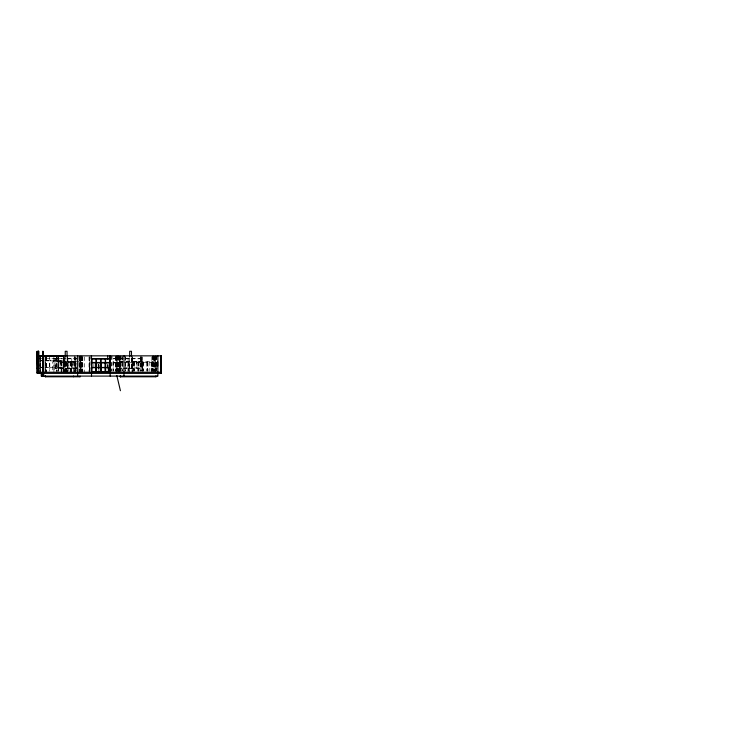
<?xml version="1.0" encoding="UTF-8"?>
<svg xmlns="http://www.w3.org/2000/svg" width="742" height="742" viewBox="0 0 742 742"><rect width="100%" height="100%" fill="white"/><g stroke="black" fill="none" stroke-linecap="round" stroke-linejoin="round"><path stroke-width="0.56" stroke-dasharray="3.71 2.78" d="M64.062 372.224L64.062 362.671M98.909 364.582L98.909 370.045L99.029 364.266M77.075 368.588L55.223 368.588L77.094 368.134M121.883 368.588L119.666 368.134L141.518 368.134L122.996 368.588M131.492 368.588L131.501 358.572M38.751 368.588L40.346 368.134M117.032 358.525L113.155 358.525L113.164 371.158M38.565 358.572L44.27 358.572M45.373 358.572L65.259 358.572M67.058 358.572L77.094 358.572M80.581 358.572L82.668 358.572L82.668 371.093L82.622 356.939M118.952 358.572L141.518 358.572L141.499 368.588M39.78 358.803L40.569 358.803M67.299 358.803L76.862 358.803M124.146 358.803L119.898 358.803L119.898 361.53L124.146 361.53M125.203 358.803L129.451 358.803L129.451 361.53L125.203 361.53M75.73 358.896L76.278 358.896M80.461 358.896L80.971 358.896M122.105 358.896L122.653 358.896M40.485 360.621L43.899 360.621M45.253 360.621L49.584 360.621L49.584 357.208M58.683 357.208L58.683 360.621L54.129 360.621L54.138 356.067M63.691 360.621L64.164 360.621M40.476 360.853L43.889 360.853M45.253 360.853L49.584 360.853L49.584 367.225L45.253 367.225M58.683 360.853L54.129 360.853L54.138 367.225L58.683 367.225L58.683 360.853L58.683 367.225M63.691 360.853L64.164 360.853M39.78 361.53L40.569 361.53M67.299 361.53L76.862 361.53M39.78 361.762L40.578 361.762M80.702 361.762L52.701 361.762L52.701 371.185M119.666 361.762L157.731 361.762M39.78 361.985L40.569 361.985M60.473 361.985L65.027 361.985L65.027 367.902L60.473 367.902M67.299 361.985L72.085 361.985L72.085 367.902L67.299 367.902M72.308 361.985L75.721 361.985M122.764 361.985L119.898 361.985L119.898 367.902L122.764 367.902M124.897 361.985L129.451 361.985L129.451 367.902L124.897 367.902M136.732 361.985L141.286 361.985L141.286 367.902L136.732 367.902M155.273 361.985L155.913 361.985M61.029 362.671L76.055 362.671L76.055 372.224M113.155 362.625L117.032 362.625M118.117 362.671L118.701 362.671M121.113 362.671L122.801 362.671M123.645 362.671L155.978 362.671M113.341 362.986L116.884 362.986M39.78 364.981L40.578 364.981M55.325 364.981L55.418 365.602M129.535 364.981L129.618 365.602M39.78 365.583L40.578 365.602M40.476 367.225L43.899 367.225M63.701 367.225L64.164 367.225M76.259 367.225L75.619 367.225L75.684 371.269M89.513 367.327L90.06 367.327M40.476 367.448L43.889 367.448M45.253 367.448L49.584 367.448L49.584 370.861M58.683 370.861L58.683 367.448L54.129 367.448L54.138 370.861M75.619 367.448L76.259 367.448M89.513 367.55L90.07 367.55M39.78 367.902L40.569 367.902M72.308 367.902L76.862 367.902M155.273 367.902L155.913 367.902M39.78 368.134L40.578 368.134M89.513 368.217L90.07 368.217M155.273 368.134L155.913 368.134M75.619 368.357L76.259 368.357M89.513 368.44L90.07 368.44M155.495 368.134L157.508 368.588M156.692 355.845L156.701 371.139M156.33 365.695L156.367 371.139M156.154 355.845L156.145 371.139M155.922 355.845L155.978 371.167M155.876 355.845L155.876 372.224M155.681 355.845L155.727 371.167M155.542 356.754L155.597 371.139M155.366 356.939L155.366 371.139M155.263 355.845L155.245 371.139M154.855 355.845L154.855 371.139M154.753 356.939L154.735 371.139M154.549 356.939L154.54 371.139M154.086 356.939L154.086 371.139M154.011 355.845L154.03 372.224M153.789 355.845L153.891 371.139M153.65 355.845L153.631 371.139M153.548 356.939L153.548 371.139M153.399 355.845L153.418 371.139M152.574 355.845L152.574 371.139M152.379 355.845L152.398 371.139L152.314 362.671M152.11 361.762L152.11 371.185M152.054 361.762L152.054 371.167M151.869 356.939L151.887 372.224M151.563 361.762L151.563 371.185M151.34 362.671L151.349 371.167M149.828 361.762L149.838 371.185M147.927 362.671L147.936 371.167M147.649 361.762L147.649 371.185M147.101 361.762L147.101 371.185M146.888 362.671L146.879 371.167M143.475 362.671L143.466 371.167M143.187 361.762L143.187 371.185M142.64 371.185L142.64 361.762L142.585 371.167M142.418 362.671L142.427 371.167M142.13 356.939L142.121 371.139M142 356.939L141.982 371.139M141.082 356.939L141.082 371.139L141.073 355.845M140.563 356.939L140.581 371.139M140.396 356.754L140.386 371.139M139.004 362.671L139.014 371.167M138.68 361.762L138.68 371.185M138.133 361.762L138.133 371.185M137.919 362.671L137.91 371.167M136.732 361.762L136.732 368.134M134.506 362.671L134.497 371.167M134.163 361.762L134.219 371.185M133.671 361.762L133.671 371.185M133.616 361.762L133.616 371.167M133.161 362.671L133.161 371.167M132.651 356.939L132.651 371.139M132.54 358.024L132.54 372.224M132.159 355.845L132.159 371.139M132.085 358.024L132.085 371.139M131.482 357.904L131.492 371.315M129.665 357.904L129.665 372.224M129.071 361.762L129.08 371.185M128.978 361.762L128.978 371.167M128.487 361.762L128.487 371.185M128.106 358.572L128.106 371.093M127.976 362.671L127.967 372.224M125.407 356.939L125.407 371.139M125.277 355.845L125.277 371.139M122.254 355.845L122.254 371.139L122.105 355.845M120.992 355.845L121.002 372.224M120.798 355.845L120.807 371.139M120.658 356.939L120.658 371.139M120.473 355.845L120.454 371.139M119.666 358.572L119.657 368.588M119.499 356.939L119.545 372.224M119.406 355.845L119.341 372.224M119.267 356.939L119.184 371.139M119.119 355.845L119.119 372.224M118.97 355.845L118.943 371.139M118.72 355.845L118.701 372.224M118.646 355.845L118.655 372.224M118.368 355.845L118.442 372.224M118.303 356.939L118.256 371.139M118.071 355.845L118.117 372.224M117.932 355.845L117.932 371.139M117.783 355.845L117.83 371.139M117.635 355.845L117.607 371.139L117.57 356.939M117.153 355.845L117.153 371.139M116.717 362.986L116.717 372.224M116.531 356.939L116.513 372.224M116.448 355.845L116.448 372.224M116.336 355.845L116.318 371.139M116.142 355.845L116.104 372.224M116.03 356.939L115.965 371.139M115.761 356.939L115.761 371.139M115.548 355.845L115.548 371.139M113.387 362.625L113.387 371.074M111.968 355.845L111.884 371.139M111.782 355.845L111.782 371.139M108.517 368.44L108.508 370.518M108.434 368.44L108.434 371.557M108.249 364.582L108.249 372.224M108.128 368.394L108.128 370.499M107.729 364.582L107.701 370.045M107.544 364.452L107.544 372.224M98.816 369.395L98.816 372.224M98.584 364.266L98.593 370.499M98.454 364.582L98.445 370.045M98.259 364.452L98.361 370.499M98.129 364.266L98.25 370.008M93.9 364.266L93.882 370.045M89.912 372.234L89.93 356.939L89.81 372.234M89.708 356.939L89.754 372.234M89.532 356.939L89.596 372.234M89.355 356.939L89.383 372.224M89.031 356.939L89.031 372.224M84.365 356.939L84.365 372.224M82.807 356.939L82.807 371.139M82.473 356.939L82.473 372.224M82.065 355.845L82.065 371.139M81.833 355.845L81.824 371.139M81.685 356.939L81.62 371.139M81.462 356.939L81.481 372.224M81.37 355.845L81.37 371.139M81.138 356.939L81.212 372.224M81.064 356.939L80.971 372.224L80.897 355.845M80.702 355.845L80.692 372.224M80.6 372.224L80.507 355.845L80.377 372.224M80.312 356.939L80.322 371.139M80.043 356.939L80.043 371.139M79.913 356.754L79.904 372.224M79.784 355.845L79.784 371.139M79.561 356.754L79.663 371.093M79.459 356.939L79.468 371.139M79.255 356.939L79.394 372.224M79.209 356.939L79.209 372.224M79.069 355.845L79.051 371.139M75.879 356.939L75.879 371.139M75.805 356.754L75.795 372.224M75.202 361.762L75.202 372.224M74.664 355.845L74.738 372.224M74.228 356.939L74.228 372.224M73.467 361.762L73.458 372.224M72.308 361.762L72.308 368.134M71.788 358.572L71.779 371.093M71.334 362.671L71.325 372.224M71.065 361.762L71.065 372.224M71 361.762L71 372.224M70.462 361.762L70.518 372.224M70.138 362.671L70.147 372.224M68.208 362.671L68.208 371.167M67.912 358.572L67.912 371.093M67.726 356.939L67.689 371.176M67.615 356.939L67.615 372.224M67.272 356.939L67.272 372.224M67.058 356.754L67.058 371.315M66.724 362.671L66.734 372.224M66.372 361.762L66.316 372.224M65.825 361.762L65.825 372.224M65.769 361.762L65.769 372.224M65.398 362.671L65.407 372.224M65.24 355.845L65.24 372.224M65.008 362.671L65.008 371.167M64.174 356.939L64.164 372.002M63.988 356.939L63.951 372.224M63.46 356.067L63.469 360.621L58.915 360.621L58.915 356.067M63.469 372.002L63.46 367.448L58.915 367.448L58.915 370.861M61.985 362.671L61.994 372.224M61.642 361.762L61.642 372.224M61.586 361.762L61.586 372.224M61.094 361.762L61.094 372.224M60.473 361.762L60.473 368.134M58.683 356.067L58.683 360.621M58.683 367.448L58.683 372.002M58.043 356.939L58.034 371.139M57.904 356.939L57.895 372.224M56.578 356.939L56.568 371.139M56.401 356.754L56.392 372.067M55.242 358.572L55.223 368.588M53.906 357.208L53.906 360.621L49.807 360.621L49.816 356.067M53.906 372.002L53.906 367.448L49.807 367.448L49.816 372.002M46.681 356.939L46.672 372.224M46.301 356.939L46.282 371.139M46.05 356.939L46.06 372.224M45.744 356.939L45.763 371.139M45.559 371.139L45.559 356.939L45.485 372.224M40.485 356.939L40.485 372.224M40.374 356.939L40.365 372.224M40.253 355.845L40.253 372.224M40.124 356.939L40.114 371.139M39.892 356.939L39.892 371.139M65.027 358.803L55.464 358.803L55.464 361.53L65.027 361.53L65.027 358.803M116.8 358.757L113.387 358.757L113.387 362.393L116.8 362.393L116.8 358.757M141.286 358.803L131.733 358.803L131.733 361.53L141.286 361.53L141.286 358.803M53.906 360.853L49.807 360.853L49.816 367.225L53.906 367.225L53.906 360.853M63.469 360.853L58.915 360.853L58.915 367.225L63.469 367.225L63.46 360.853M60.25 361.985L55.464 361.985L55.464 367.902L60.25 367.902L60.25 361.985M136.509 361.985L131.733 361.985L131.733 367.902L136.509 367.902L136.509 361.985M117.032 371.158L116.995 355.845L116.93 371.139M63.803 372.224L63.803 356.067L63.729 372.224"/><path stroke-width="1.11" d="M91.526 362.448L91.544 358.572M38.667 351.291L38.176 373.365M38.194 351.448L38.009 373.365M37.156 355.845L161.237 355.845L161.237 373.365L37.1 373.365L37.1 351.291L37.527 373.365M40.476 356.067L45.03 356.067M45.253 356.067L49.584 356.067M49.807 356.067L53.906 356.067M54.129 356.067L58.683 356.067M58.915 356.067L63.469 356.067M63.691 356.067L64.062 355.845M37.861 358.572L38.751 358.572M91.34 358.572L110.122 358.572M161.144 358.572L160.662 368.588L161.144 368.588M157.694 361.762L157.731 366.084M100.541 362.94L91.915 362.94L91.915 372.224M91.915 367.448L96.006 367.448M96.46 367.448L100.448 367.448M101.2 367.448L105.197 367.448M105.652 367.448L109.742 367.448M91.915 367.68L96.006 367.68M96.46 367.68L100.448 367.68M101.2 367.68L105.197 367.68M105.652 367.68L109.742 367.68M37.202 368.134L37.527 368.588L37.378 358.572M37.861 368.588L38.751 368.588M91.915 371.77L109.742 371.77M37.1 372.224L157.87 372.224M158.111 372.224L161.237 372.224M157.601 376.101L42.795 376.101L42.795 351.291L43.221 376.101M79.988 376.778L79.988 376.101L80.053 376.778L45.318 376.778L45.318 376.101M116.819 375.489L120.408 390.709M160.745 355.845L160.764 373.365M157.87 355.845L157.87 376.101M156.043 376.101L156.043 376.778L120.074 376.778L120.074 376.101M155.876 376.101L155.876 376.778M131.482 356.8L131.492 351.291L129.665 351.291L129.665 356.8M124.044 355.845L123.97 376.101M120.529 376.101L120.529 376.778M120.399 376.101L120.399 376.778M110.122 355.845L110.159 376.101M109.964 355.845L110.001 359.119M109.742 372.224L109.733 362.94L101.107 362.94L101.116 372.224M107.729 355.845L107.701 359.119M105.652 362.94L105.652 372.224M105.42 362.94L105.429 372.224M105.197 362.94L105.197 372.224M101.2 362.94L101.2 372.224M100.448 362.94L100.448 372.224M96.46 362.94L96.46 372.224M96.228 362.94L96.228 372.224M96.006 362.94L96.006 372.224M91.507 355.845L91.507 376.101M91.349 355.845L91.377 359.119M77.66 355.845L77.66 376.101M73.523 376.101L73.402 376.778M67.058 356.494L67.058 351.291L65.24 351.291L65.24 356.494M45.485 376.101L45.485 376.778M43.676 355.845L43.676 376.101M43.463 355.845L43.463 376.101M43.342 355.845L43.342 376.101M43.027 351.291L42.98 376.101M41.914 373.365L41.914 376.101M41.747 373.365L41.747 376.101M41.255 373.365L41.255 376.101M38.788 355.845L38.788 373.365M38.658 351.291L38.667 373.365M38.491 351.291L38.436 373.365M38.426 351.291L38.426 373.365M37.963 373.365L37.944 351.291L37.759 373.365M37.332 351.291L37.35 373.365M96.117 359.026L91.915 359.026L91.915 362.486L96.117 362.486L96.117 359.026M100.541 359.026L96.339 359.026L96.349 362.486L100.541 362.486L100.541 359.026M105.308 359.026L101.107 359.026L101.116 362.486L105.308 362.486L105.308 359.026M109.742 359.026L105.54 359.026L105.54 362.486L109.742 362.486L109.733 359.026M161.042 373.365L161.042 355.845L160.995 373.365"/></g></svg>
